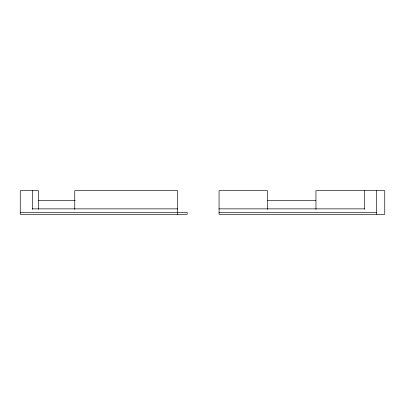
<?xml version="1.0" encoding="UTF-8"?>
<svg xmlns="http://www.w3.org/2000/svg" width="405" height="405" viewBox="0 0 405 405"><rect width="100%" height="100%" fill="white"/><g stroke="black" fill="none" stroke-linecap="round" stroke-linejoin="round"><path stroke-width="0.61" d="M38.586 200.379L75.264 200.379M267.751 200.379L315.809 200.379M32.359 208.858L177.704 208.858M219.059 208.858L364.404 208.858M20.25 212.493L187.161 212.493L187.161 214.311L20.25 214.311L20.25 190.689L38.419 190.689L38.419 209.38M219.059 212.493L376.513 212.493M376.513 190.689L376.513 214.311M364.404 190.689L364.404 209.38M315.956 209.38L315.956 190.689L384.75 190.689L384.75 214.311L219.059 214.311L219.059 190.689L267.508 190.689L267.508 209.38M177.704 214.311L177.704 190.689L74.753 190.689L74.753 209.38M32.359 190.689L32.359 209.38"/></g></svg>
